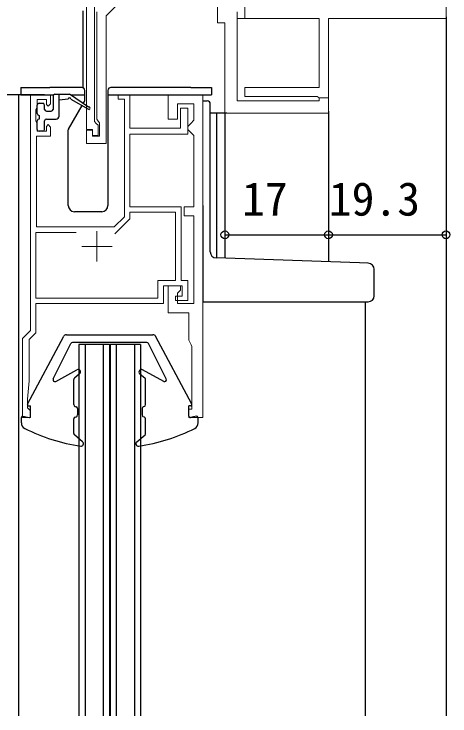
# Model space of a CAD drawing. Units: millimetres, scale not verified. Extents: x -437 to 438, y -281 to 279.
# Drawn here: x -280.1 to -208.6, y -30.3 to 85 of the extents above; entities that cross this region are included whole.
import ezdxf
from ezdxf.enums import TextEntityAlignment as Align

# ---------------------------------------------------------------- set-up
doc = ezdxf.new("R2010")
doc.units = ezdxf.units.MM
doc.header["$LTSCALE"] = 2
doc.layers.add('0-2_YKK_11', color=7, linetype='Continuous', lineweight=18)
for name, color, linetype in [('0-4_YKK_12', 2, 'Continuous'), ('0-5_YKK_13', 4, 'Continuous'), ('0-7_YKK_D', 6, 'Continuous')]:
    doc.layers.add(name, color=color, linetype=linetype)
doc.styles.add('ＭＳ ゴシック', font='')
doc.styles.get('ＭＳ ゴシック').set_extended_font_data('MS Gothic')

msp = doc.modelspace()

# ---------------------------------------------------------------- linework, layer by layer
at = {"layer": '0-2_YKK_11'}
for p, q in [((-266.5, 49.3), (-266.5, 44.3)), ((-269, 46.8), (-264, 46.8))]:
    msp.add_line(p, q, dxfattribs=at)
at = {"layer": '0-2_YKK_11', "color": 211}
for points in [[(-209.2, 113.4), (-209.2, 84.2), (-228.5, 84.2), (-228.5, 71.2), (-230, 71.2), (-230.346, 71.4), (-242.2, 71.4), (-242.2, 72.9), (-230, 72.9), (-230, 84.2), (-242.2, 84.2), (-242.2, 85.7)], [(-243.5, 85), (-243.5, 70.7), (-230, 70.7), (-230, 71.2), (-228.5, 71.2), (-228.5, 68.7), (-245.5, 68.7), (-245.5, 83.5), (-246.7, 83.5), (-246.7, 87.9)], [(-266.9, 87), (-266.9, 67.3), (-266.6, 67), (-266.3, 66.7), (-266.3, 65), (-267.2, 65), (-267.2, 66), (-268.2, 66), (-268.2, 86.5)], [(-263.2, 86.479), (-265, 84.679), (-265, 63.7), (-268.2, 63.7), (-268.2, 65.9), (-267.2, 65.9), (-267.2, 64.9), (-266.1, 64.9), (-266.1, 67.1), (-266.3, 67.383), (-266.5, 67.666), (-266.5, 85.3)], [(-242.2, 86.5), (-242.2, 84.2), (-243.5, 84.2), (-243.5, 85.3)]]:
    msp.add_lwpolyline(points, dxfattribs=at)
at = {"layer": '0-2_YKK_11'}
for points in [[(-277.4, 71.7), (-277.4, 33), (-278.7, 31.7), (-278.7, 18.7), (-277.4, 18.7), (-277.4, 19.8), (-277.7, 20.1), (-277.9, 20.3), (-277.9, 21.7), (-277.6, 24.7), (-277.6, 31.527), (-276.5, 32.627), (-276.5, 37.4), (-255.6, 37.4), (-255.6, 40.3), (-252.5, 40.3), (-252.5, 38.6), (-253.6, 38.6), (-253.6, 37.9), (-251.6, 37.9), (-251.6, 41.2), (-252.7, 41.2), (-252.7, 53.3), (-261.1, 53.3), (-261.1, 65.2), (-251.6, 65.2), (-251.6, 69.5), (-252.8, 69.5), (-252.8, 66.2), (-261.1, 66.2), (-261.1, 71.7), (-263, 71.7), (-263, 71), (-262, 71), (-262, 51.673), (-263.672, 50), (-276.4, 50), (-276.4, 64.9), (-274.1, 64.9), (-274.1, 66.4)], [(-274.1, 66.4), (-274.5, 66.8), (-274.8, 66.5), (-274.8, 65.7), (-276.3, 65.7), (-276.3, 66.9), (-276.4, 67.124), (-276.5, 67.347), (-276.5, 69.253), (-276.4, 69.476), (-276.3, 69.7), (-276.3, 70.9), (-274.8, 70.9), (-274.8, 70.1), (-274.5, 69.8), (-274.1, 70.2), (-274.1, 71.7), (-277.4, 71.7)], [(-269.898, 49.1), (-276.5, 49.1), (-276.5, 38.3), (-256.5, 38.3), (-256.5, 41.2), (-253.6, 41.2), (-253.6, 52.4), (-261.1, 52.4), (-261.1, 51.3), (-263.56, 48.84)]]:
    msp.add_lwpolyline(points, dxfattribs=at)
msp.add_lwpolyline([(-249.1, 18.7), (-249.1, 71.7), (-254.8, 71.7), (-254.8, 67.7), (-253.3, 67.7), (-253.3, 70.2), (-250.6, 70.2), (-250.6, 67.5), (-251.1, 67), (-251.6, 66.5), (-251.6, 66), (-251.1, 65.5), (-250.6, 65), (-250.6, 53.3), (-252.2, 53.3), (-252.2, 51.8), (-250.6, 51.8), (-250.6, 37.4), (-253.3, 37.4), (-253.3, 39.1), (-252.8, 39.6), (-252.8, 40.3), (-254.8, 40.3), (-254.8, 35.9), (-251.4, 35.9), (-251.4, 31.4), (-251.015, 30.612), (-250.9, 30.375), (-250.9, 20.1), (-251.4, 20.1), (-251.4, 18.7)], close=True, dxfattribs=at)
at = {"layer": '0-4_YKK_12'}
for p, q in [((-209.2, 84.5), (-209.2, -30.3)), ((-275.1, 71.7), (-283.8, 71.7)), ((-279.3, -30.3), (-279.3, 71.7)), ((-245.2, 68.7), (-247.9, 68.7)), ((-246.9, 68.7), (-246.9, 44.905)), ((-245.5, 68.7), (-245.5, 44.856)), ((-228.5, 69), (-228.5, 44.262)), ((-222.5, 37.7), (-222.5, -30.3)), ((-268.45, 30.7), (-268.45, -30.3)), ((-265.45, 30.7), (-265.45, -30.3)), ((-264.45, 30.7), (-264.45, -30.3)), ((-264.45, 30.7), (-264.35, 30.7)), ((-263.35, 30.7), (-263.35, -30.3)), ((-260.35, 30.7), (-260.35, -30.3)), ((-259.35, 30.7), (-259.35, -30.3))]:
    msp.add_line(p, q, dxfattribs=at)
for points in [[(-264.45, 30.7), (-269.45, 30.7), (-269.45, -30.3)], [(-259.35, 30.7), (-264.35, 30.7), (-264.35, -30.3)]]:
    msp.add_lwpolyline(points, dxfattribs=at)
at = {"layer": '0-5_YKK_13'}
for p, q in [((-268.75, 82.404), (-268.75, 85.469)), ((-268.75, 72.836), (-268.75, 82.404)), ((-279, 72.9), (-279, 71.7)), ((-279, 72.9), (-276.3, 72.9)), ((-276.3, 72.9), (-274.2, 72.9)), ((-269, 72.9), (-274.2, 72.9)), ((-251.1, 72.9), (-264.2, 72.9)), ((-251.1, 72.9), (-247.7, 72.9)), ((-247.7, 72.9), (-247.7, 71.7)), ((-279, 71.7), (-273.62, 71.7)), ((-273.7, 71.497), (-273.7, 69.3)), ((-273.4, 71.797), (-271.001, 71.797)), ((-272.7, 68.2), (-272.7, 71.797)), ((-267.901, 69.67), (-271.001, 71.797)), ((-270.86, 71.7), (-268.5, 71.7)), ((-268.5, 70.757), (-268.5, 72.4)), ((-264.7, 72.4), (-264.7, 53.5)), ((-264.7, 71.7), (-247.7, 71.7)), ((-271.201, 70.997), (-272.7, 70.797)), ((-270.801, 70.997), (-267.901, 69.324)), ((-268.746, 70.25), (-268.54, 70.607)), ((-249.098, 70.7), (-248.4, 70.7)), ((-276.3, 68.6), (-276.3, 70)), ((-276, 70.3), (-275.4, 70.3)), ((-275.1, 69.3), (-275.1, 70)), ((-271.159, 66.07), (-268.936, 69.921)), ((-247.9, 45.905), (-247.9, 70.2)), ((-276, 68.3), (-276, 67.7)), ((-274.8, 69), (-274, 69)), ((-276.3, 66), (-276.3, 67.4)), ((-275.1, 66), (-275.1, 67.4)), ((-274.8, 67.7), (-273.2, 67.7)), ((-275.4, 65.7), (-276, 65.7)), ((-271.2, 53.5), (-271.2, 65.92)), ((-249.1, 53.527), (-249.1, 38.7)), ((-265.7, 52.5), (-270.2, 52.5)), ((-223.412, 44.084), (-246.935, 44.906)), ((-221.965, 44.034), (-223.412, 44.084)), ((-221, 38.7), (-221, 43.034)), ((-249.1, 38.7), (-249.1, 37.7)), ((-249.1, 37.7), (-223.447, 37.7)), ((-223.447, 37.7), (-222, 37.7)), ((-271.499, 32.3), (-257.3, 32.3)), ((-277.876, 20.894), (-271.941, 32.035)), ((-250.923, 20.894), (-256.859, 32.035)), ((-273.668, 25.034), (-270.782, 30.834)), ((-258.285, 31), (-270.514, 31)), ((-255.131, 25.034), (-258.017, 30.834)), ((-273.255, 24.637), (-269.793, 26.55)), ((-255.545, 24.637), (-259.006, 26.55)), ((-269.343, 25.894), (-270.192, 25.18)), ((-259.457, 25.894), (-258.607, 25.18)), ((-270.3, 20.816), (-270.3, 24.951)), ((-258.5, 20.816), (-258.5, 24.951)), ((-277.7, 20.6), (-277.4, 20.6)), ((-277.4, 18.9), (-277.4, 20.6)), ((-270.095, 20.532), (-269.905, 20.468)), ((-269.7, 20.184), (-269.7, 19.116)), ((-259.1, 20.184), (-259.1, 19.116)), ((-258.705, 20.532), (-258.894, 20.468)), ((-251.1, 20.6), (-251.4, 20.6)), ((-251.4, 18.9), (-251.4, 20.6)), ((-278.9, 17.808), (-278.9, 18.7)), ((-278.663, 18.897), (-277.637, 18.703)), ((-270.3, 16.069), (-270.3, 18.484)), ((-270.095, 18.768), (-269.905, 18.832)), ((-258.705, 18.768), (-258.894, 18.832)), ((-258.5, 16.069), (-258.5, 18.484)), ((-250.137, 18.897), (-251.163, 18.703)), ((-249.9, 17.808), (-249.9, 18.7)), ((-268.843, 14.706), (-270.192, 15.839)), ((-259.957, 14.706), (-258.607, 15.839))]:
    msp.add_line(p, q, dxfattribs=at)
for centre, radius, start, end in [((-269, 72.4), 0.5, 0, 90), ((-264.2, 72.4), 0.5, 90, 180), ((-273.4, 71.497), 0.3, 90, 180), ((-271.001, 70.997), 0.2, 0, 180), ((-268.8, 70.757), 0.3, 330, 0), ((-248.4, 70.2), 0.5, 0, 90), ((-276, 70), 0.3, 90, 180), ((-275.4, 70), 0.3, 0, 90), ((-274.8, 69.3), 0.3, 180, 270), ((-274, 69.3), 0.3, 270, 0), ((-267.801, 69.497), 0.2, 240.01406, 120.01406), ((-276, 68.6), 0.3, 180, 270), ((-273.2, 68.2), 0.5, 270, 0), ((-276, 67.4), 0.3, 90, 180), ((-274.8, 67.4), 0.3, 90, 180), ((-276, 66), 0.3, 180, 270), ((-275.4, 66), 0.3, 270, 0), ((-270.9, 65.92), 0.3, 150, 180), ((-270.2, 53.5), 1, 180, 270), ((-265.7, 53.5), 1, 270, 0), ((-246.9, 45.905), 1, 180, 268), ((-222, 43.034), 1, 0, 88), ((-222, 38.7), 1, 270, 0), ((-271.499, 31.8), 0.5, 90, 151.95359), ((-257.3, 31.8), 0.5, 28.04641, 90), ((-270.514, 30.7), 0.3, 90, 153.54735), ((-258.285, 30.7), 0.3, 26.45265, 90), ((-269.6, 26.2), 0.4, 310, 118.92344), ((-259.2, 26.2), 0.4, 61.07656, 230), ((-273.4, 24.9), 0.3, 153.54735, 298.92344), ((-270, 24.951), 0.3, 130, 180), ((-258.8, 24.951), 0.3, 0, 50), ((-255.4, 24.9), 0.3, 241.07656, 26.45265), ((-277.7, 20.8), 0.2, 151.95359, 270), ((-270, 20.816), 0.3, 180, 251.56429), ((-258.8, 20.816), 0.3, 288.43571, 360), ((-251.1, 20.8), 0.2, 270, 28.04641), ((-270, 20.184), 0.3, 0, 71.56429), ((-258.8, 20.184), 0.3, 108.43571, 180), ((-278.7, 18.7), 0.2, 79.34149, 180), ((-277.6, 18.9), 0.2, 259.34149, 0), ((-270, 18.484), 0.3, 108.43571, 180), ((-270, 19.116), 0.3, 288.43571, 0), ((-258.8, 19.116), 0.3, 180, 251.56429), ((-258.8, 18.484), 0.3, 360, 71.56429), ((-251.2, 18.9), 0.2, 180, 280.65851), ((-250.1, 18.7), 0.2, 360, 100.65851), ((-277.9, 17.808), 1, 180, 243.18019), ((-250.9, 17.808), 1, 296.81981, 0), ((-264.815, 43.688), 30, 243.18019, 261.67764), ((-263.984, 43.688), 30, 278.32236, 296.81981), ((-270, 16.069), 0.3, 180, 230), ((-258.8, 16.069), 0.3, 310, 0), ((-269.1, 14.4), 0.4, 261.67764, 50), ((-259.7, 14.4), 0.4, 130, 278.32236)]:
    msp.add_arc(centre, radius, start, end, dxfattribs=at)
at = {"layer": '0-7_YKK_D'}
for p, q in [((-245.5, 66.7), (-245.5, 47.7)), ((-228.5, 66.7), (-228.5, 47.7)), ((-228.5, 66.7), (-228.5, 47.7)), ((-209.2, 66.7), (-209.2, 47.7)), ((-245.5, 48.7), (-228.5, 48.7)), ((-228.5, 48.7), (-209.2, 48.7))]:
    msp.add_line(p, q, dxfattribs=at)
for centre in [(-245.5, 48.7), (-228.5, 48.7), (-228.5, 48.7), (-209.2, 48.7)]:
    msp.add_circle(centre, 0.637, dxfattribs=at)

# ---------------------------------------------------------------- texts
at = {"layer": '0-7_YKK_D', "style": 'ＭＳ ゴシック'}
for s, p in [('17', (-242.689, 50.2)), ('19.3', (-228.438, 50.2))]:
    msp.add_text(s, height=5.499, dxfattribs=at).set_placement(p, align=Align.BOTTOM_LEFT)

doc.saveas('drawing.dxf')
